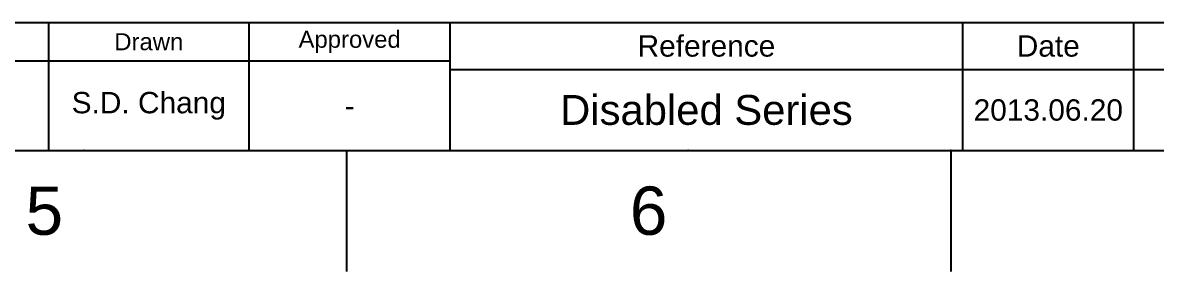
# Model space of a CAD drawing. Header units: millimetres. Extents: x 1475 to 2069, y -494 to -74.
# Drawn here: x 1804.4 to 1937, y -494.2 to -465.1 of the extents above; entities that cross this region are included whole.
import ezdxf

# ---------------------------------------------------------------- set-up
doc = ezdxf.new("R2010")
doc.units = ezdxf.units.MM
doc.header["$LTSCALE"] = 0.1
doc.layers.add('FORM', color=7, linetype='Continuous')
doc.layers.add('TEXT', color=2, linetype='Continuous')
doc.styles.get("Standard").update_dxf_attribs({"font": 'arial_0.ttf'})

msp = doc.modelspace()

# ---------------------------------------------------------------- linework, layer by layer
for p, q in [((1488.7394, -480.0997), (2054.396, -480.0997)), ((1842.2748, -480.0997), (1842.2748, -494.2411)), ((1912.9818, -480.0997), (1912.9818, -494.2411))]:
    msp.add_line(p, q)
for p in [(1811.5677, -480.0997), (1882.2748, -480.0997), (1912.9818, -480.0997)]:
    msp.add_point(p)
at = {"layer": 'FORM'}
for p, q in [((1783.896, -465.0997), (2054.396, -465.0997)), ((1807.396, -465.0997), (1807.396, -480.0997)), ((1830.896, -480.0997), (1830.896, -465.0997)), ((1854.396, -480.0997), (1854.396, -465.0997)), ((1914.396, -480.0997), (1914.396, -465.0997)), ((1914.396, -480.0997), (1914.396, -465.0997)), ((1914.396, -480.0997), (1914.396, -465.0997)), ((1934.396, -480.0997), (1934.396, -465.0997)), ((1854.396, -469.5997), (1783.896, -469.5997)), ((1854.396, -470.5997), (1994.396, -470.5997))]:
    msp.add_line(p, q, dxfattribs=at)
at = {"layer": 'TEXT'}
msp.add_point((1830.896, -469.5997), dxfattribs=at)

# ---------------------------------------------------------------- texts
at = {"char_height": 5.6566, "attachment_point": 5}
for s, insert in [('5', (1806.9212, -487.1704)), ('6', (1877.6283, -487.1704))]:
    msp.add_mtext_dynamic_manual_height_columns(s, width=50, gutter_width=12.5, heights=[0], dxfattribs=dict(at, insert=insert))
at = {"layer": 'TEXT', "attachment_point": 5}
for s, width, insert, char_height in [('Drawn', 23.5, (1819.146, -467.3497), 2), ('Approved', 23.5, (1842.646, -467.3497), 2), ('Reference', 60, (1884.396, -467.8497), 2.5), ('Date', 20, (1924.396, -467.8497), 2.5), ('S.D. Chang', 23.5, (1819.146, -474.8497), 2.5), ('Disabled Series', 60, (1884.396, -475.3497), 3.5), ('2013.06.20', 20, (1924.396, -475.3497), 2.5), ('-', 23.5, (1842.646, -474.8497), 2.5)]:
    msp.add_mtext_dynamic_manual_height_columns(s, width=width, gutter_width=12.5, heights=[0], dxfattribs=dict(at, insert=insert, char_height=char_height))

doc.saveas('drawing.dxf')
